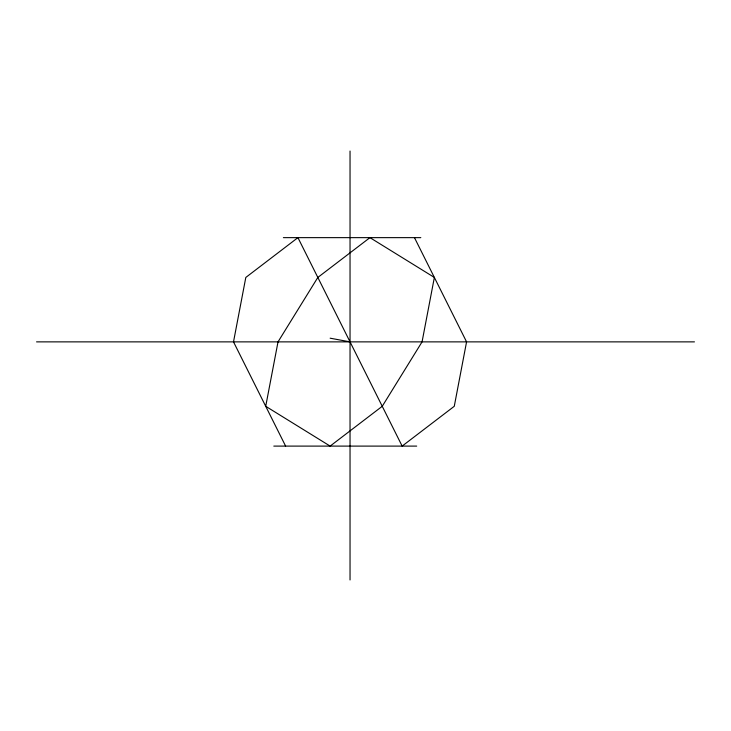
<?xml version="1.0" encoding="UTF-8"?>
<svg xmlns="http://www.w3.org/2000/svg" width="731" height="731" viewBox="0 0 731 731"><rect width="100%" height="100%" fill="white"/><g stroke="black" fill="none" stroke-linecap="round" stroke-linejoin="round"><path stroke-width="1.1" d="M283.381 237.639L420.818 237.639M36.55 341.87L694.45 341.87M273.805 446.102L416.697 446.102M330.138 338.188L350.039 341.87M414.459 237.639L466.57 341.87L454.271 406.29L402.151 446.102L297.928 237.639L245.808 277.451L233.509 341.87L285.62 446.102M350.039 151.043L350.039 579.957M278.018 341.87L265.719 406.29L330.138 446.102L382.249 406.29L422.061 341.87L434.36 277.451L369.95 237.639L317.83 277.451L278.018 341.87"/></g></svg>
